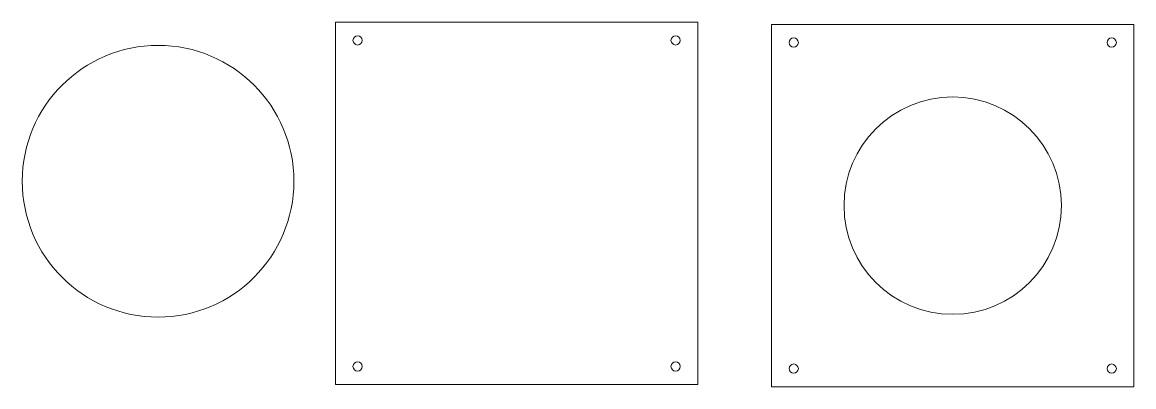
# Model space of a CAD drawing. Header units: inches. Extents: x 0.4 to 15.8, y 12.5 to 17.6.
import ezdxf

# ---------------------------------------------------------------- set-up
doc = ezdxf.new("R2010")
doc.units = ezdxf.units.IN
doc.header["$MEASUREMENT"] = 0

msp = doc.modelspace()

# ---------------------------------------------------------------- linework, layer by layer
at = {"color": 7, "linetype": 'Continuous', "lineweight": 15}
for p, q in [((4.74, 17.555), (9.74, 17.555)), ((4.74, 12.555), (4.74, 17.555)), ((9.74, 17.555), (9.74, 12.555)), ((10.76, 17.525), (15.76, 17.525)), ((10.76, 12.525), (10.76, 17.525)), ((15.76, 17.525), (15.76, 12.525)), ((9.74, 12.555), (4.74, 12.555)), ((15.76, 12.525), (10.76, 12.525))]:
    msp.add_line(p, q, dxfattribs=at)
for centre, radius in [((5.045, 17.305), 0.0643), ((9.435, 17.305), 0.0643), ((2.29, 15.361), 1.875), ((11.065, 17.275), 0.0643), ((15.455, 17.275), 0.0643), ((13.26, 15.025), 1.5), ((5.045, 12.805), 0.0642), ((9.435, 12.805), 0.0642), ((11.065, 12.775), 0.0642), ((15.455, 12.775), 0.0642)]:
    msp.add_circle(centre, radius, dxfattribs=at)

doc.saveas('drawing.dxf')
